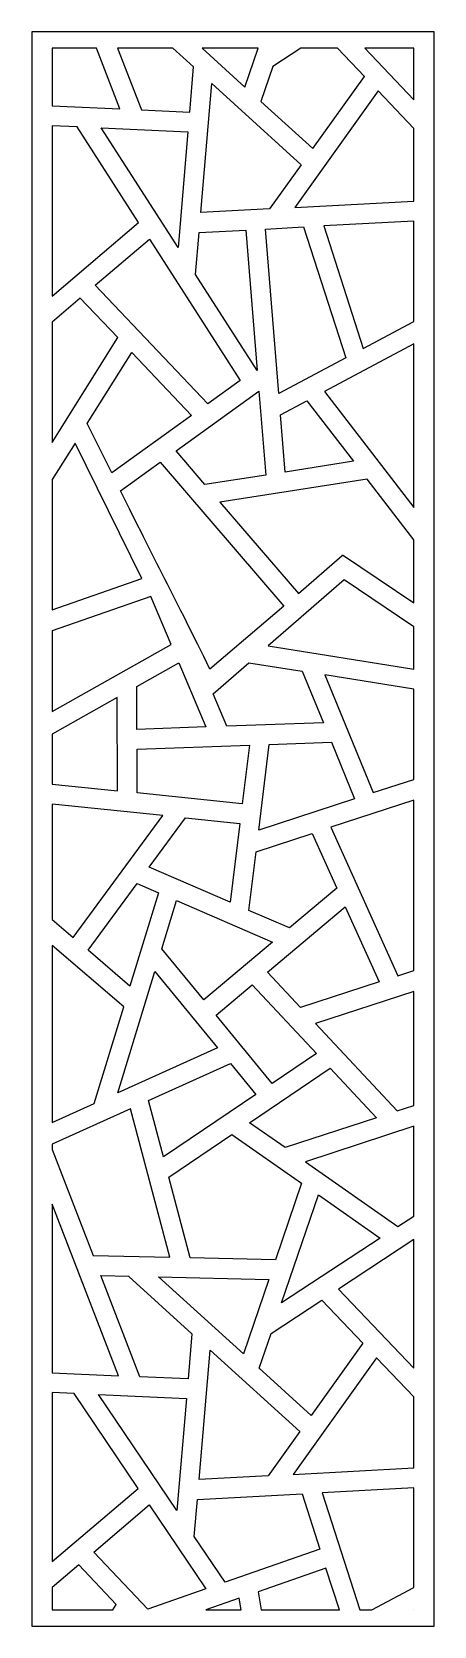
# Model space of a CAD drawing. Header units: centimetres. Extents: x -1.09 to 1.09, y -4.33 to 4.33.
import ezdxf

# ---------------------------------------------------------------- set-up
doc = ezdxf.new("R2010")
doc.units = ezdxf.units.CM
doc.header["$MEASUREMENT"] = 0
doc.layers.add('Layer 1', color=7, linetype='Continuous')

msp = doc.modelspace()

# ---------------------------------------------------------------- linework, layer by layer
at = {"layer": 'Layer 1', "color": 177}
for points, knots in [([(-1.09272, 4.33144), (-1.09272, 4.33144), (1.09271, 4.33144), (1.09271, 4.33144), (1.09271, 4.33144), (1.09271, 4.33144), (1.09271, -4.33143), (1.09271, -4.33143), (1.09271, -4.33143), (1.09271, -4.33143), (-1.09272, -4.33143), (-1.09272, -4.33143), (-1.09272, -4.33143), (-1.09272, -4.33143), (-1.09272, 4.33144), (-1.09272, 4.33144)], [0, 0, 0, 0, 0.2, 0.2, 0.2, 0.2, 0.4, 0.4, 0.4, 0.4, 0.6, 0.6, 0.6, 0.6, 1, 1, 1, 1]), ([(-0.98216, 4.24304), (-0.98216, 4.24304), (-0.74136, 4.24304), (-0.74136, 4.24304), (-0.74136, 4.24304), (-0.74136, 4.24304), (-0.61404, 3.91277), (-0.61404, 3.91277), (-0.61404, 3.91277), (-0.61404, 3.91277), (-0.98216, 3.92949), (-0.98216, 3.92949), (-0.98216, 3.92949), (-0.98216, 3.92949), (-0.98216, 4.24304), (-0.98216, 4.24304)], [0, 0, 0, 0, 0.2, 0.2, 0.2, 0.2, 0.4, 0.4, 0.4, 0.4, 0.6, 0.6, 0.6, 0.6, 1, 1, 1, 1]), ([(-0.6271, 4.24304), (-0.6271, 4.24304), (-0.32668, 4.24304), (-0.32668, 4.24304), (-0.32668, 4.24304), (-0.32668, 4.24304), (-0.21444, 4.14109), (-0.21444, 4.14109), (-0.21444, 4.14109), (-0.21444, 4.14109), (-0.23541, 3.89559), (-0.23541, 3.89559), (-0.23541, 3.89559), (-0.23541, 3.89559), (-0.49776, 3.9075), (-0.49776, 3.9075), (-0.49776, 3.9075), (-0.49776, 3.9075), (-0.6271, 4.24304), (-0.6271, 4.24304)], [0, 0, 0, 0, 0.1666667, 0.1666667, 0.1666667, 0.1666667, 0.3333333, 0.3333333, 0.3333333, 0.3333333, 0.5, 0.5, 0.5, 0.5, 0.6666667, 0.6666667, 0.6666667, 0.6666667, 1, 1, 1, 1]), ([(-0.16728, 4.24304), (-0.16728, 4.24304), (0.13728, 4.24304), (0.13728, 4.24304), (0.13728, 4.24304), (0.13728, 4.24304), (0.06518, 4.03188), (0.06518, 4.03188), (0.06518, 4.03188), (0.06518, 4.03188), (-0.16728, 4.24304), (-0.16728, 4.24304)], [0, 0, 0, 0, 0.25, 0.25, 0.25, 0.25, 0.5, 0.5, 0.5, 0.5, 1, 1, 1, 1]), ([(0.36843, 4.24304), (0.36843, 4.24304), (0.56856, 4.24304), (0.56856, 4.24304), (0.56856, 4.24304), (0.56856, 4.24304), (0.71417, 4.08958), (0.71417, 4.08958), (0.71417, 4.08958), (0.71417, 4.08958), (0.43362, 3.69718), (0.43362, 3.69718), (0.43362, 3.69718), (0.43362, 3.69718), (0.15113, 3.95381), (0.15113, 3.95381), (0.15113, 3.95381), (0.15113, 3.95381), (0.21556, 4.14256), (0.21556, 4.14256), (0.21556, 4.14256), (0.21556, 4.14256), (0.36843, 4.24304), (0.36843, 4.24304)], [0, 0, 0, 0, 0.1428571, 0.1428571, 0.1428571, 0.1428571, 0.2857143, 0.2857143, 0.2857143, 0.2857143, 0.4285714, 0.4285714, 0.4285714, 0.4285714, 0.5714286, 0.5714286, 0.5714286, 0.5714286, 0.7142857, 0.7142857, 0.7142857, 0.7142857, 1, 1, 1, 1]), ([(0.71611, 4.24304), (0.71611, 4.24304), (0.98215, 4.24304), (0.98215, 4.24304), (0.98215, 4.24304), (0.98215, 4.24304), (0.98215, 3.96265), (0.98215, 3.96265), (0.98215, 3.96265), (0.98215, 3.96265), (0.71611, 4.24304), (0.71611, 4.24304)], [0, 0, 0, 0, 0.25, 0.25, 0.25, 0.25, 0.5, 0.5, 0.5, 0.5, 1, 1, 1, 1]), ([(-0.11531, 4.05104), (-0.11531, 4.05104), (-0.17526, 3.34913), (-0.17526, 3.34913), (-0.17526, 3.34913), (-0.17526, 3.34913), (0.19915, 3.36924), (0.19915, 3.36924), (0.19915, 3.36924), (0.19915, 3.36924), (0.37087, 3.60941), (0.37087, 3.60941), (0.37087, 3.60941), (0.37087, 3.60941), (-0.11531, 4.05104), (-0.11531, 4.05104)], [0, 0, 0, 0, 0.2, 0.2, 0.2, 0.2, 0.4, 0.4, 0.4, 0.4, 0.6, 0.6, 0.6, 0.6, 1, 1, 1, 1]), ([(0.98215, 3.80715), (0.98215, 3.80715), (0.98215, 3.41126), (0.98215, 3.41126), (0.98215, 3.41126), (0.98215, 3.41126), (0.3357, 3.37657), (0.3357, 3.37657), (0.3357, 3.37657), (0.3357, 3.37657), (0.78905, 4.01066), (0.78905, 4.01066), (0.78905, 4.01066), (0.78905, 4.01066), (0.98215, 3.80715), (0.98215, 3.80715)], [0, 0, 0, 0, 0.2, 0.2, 0.2, 0.2, 0.4, 0.4, 0.4, 0.4, 0.6, 0.6, 0.6, 0.6, 1, 1, 1, 1]), ([(-0.98216, 2.89563), (-0.98216, 2.89563), (-0.98216, 3.82174), (-0.98216, 3.82174), (-0.98216, 3.82174), (-0.98216, 3.82174), (-0.84737, 3.81562), (-0.84737, 3.81562), (-0.84737, 3.81562), (-0.84737, 3.81562), (-0.51293, 3.29546), (-0.51293, 3.29546), (-0.51293, 3.29546), (-0.51293, 3.29546), (-0.98216, 2.89563), (-0.98216, 2.89563)], [0, 0, 0, 0, 0.2, 0.2, 0.2, 0.2, 0.4, 0.4, 0.4, 0.4, 0.6, 0.6, 0.6, 0.6, 1, 1, 1, 1]), ([(-0.71646, 3.80968), (-0.71646, 3.80968), (-0.2983, 3.15929), (-0.2983, 3.15929), (-0.2983, 3.15929), (-0.2983, 3.15929), (-0.24457, 3.78827), (-0.24457, 3.78827), (-0.24457, 3.78827), (-0.24457, 3.78827), (-0.71646, 3.80968), (-0.71646, 3.80968)], [0, 0, 0, 0, 0.25, 0.25, 0.25, 0.25, 0.5, 0.5, 0.5, 0.5, 1, 1, 1, 1]), ([(0.98215, 3.3034), (0.98215, 3.3034), (0.98215, 2.75773), (0.98215, 2.75773), (0.98215, 2.75773), (0.98215, 2.75773), (0.70788, 2.61164), (0.70788, 2.61164), (0.70788, 2.61164), (0.70788, 2.61164), (0.4937, 3.27718), (0.4937, 3.27718), (0.4937, 3.27718), (0.4937, 3.27718), (0.98215, 3.3034), (0.98215, 3.3034)], [0, 0, 0, 0, 0.2, 0.2, 0.2, 0.2, 0.4, 0.4, 0.4, 0.4, 0.6, 0.6, 0.6, 0.6, 1, 1, 1, 1]), ([(0.13141, 2.49093), (0.13141, 2.49093), (0.06931, 3.2544), (0.06931, 3.2544), (0.06931, 3.2544), (0.06931, 3.2544), (-0.18452, 3.24077), (-0.18452, 3.24077), (-0.18452, 3.24077), (-0.18452, 3.24077), (-0.20401, 3.01263), (-0.20401, 3.01263), (-0.20401, 3.01263), (-0.20401, 3.01263), (0.13141, 2.49093), (0.13141, 2.49093)], [0, 0, 0, 0, 0.2, 0.2, 0.2, 0.2, 0.4, 0.4, 0.4, 0.4, 0.6, 0.6, 0.6, 0.6, 1, 1, 1, 1]), ([(0.17574, 3.26011), (0.17574, 3.26011), (0.24839, 2.36692), (0.24839, 2.36692), (0.24839, 2.36692), (0.24839, 2.36692), (0.61235, 2.56077), (0.61235, 2.56077), (0.61235, 2.56077), (0.61235, 2.56077), (0.3837, 3.27128), (0.3837, 3.27128), (0.3837, 3.27128), (0.3837, 3.27128), (0.17574, 3.26011), (0.17574, 3.26011)], [0, 0, 0, 0, 0.2, 0.2, 0.2, 0.2, 0.4, 0.4, 0.4, 0.4, 0.6, 0.6, 0.6, 0.6, 1, 1, 1, 1]), ([(-0.13755, 2.31081), (-0.13755, 2.31081), (0.03848, 2.43779), (0.03848, 2.43779), (0.03848, 2.43779), (0.03848, 2.43779), (-0.45448, 3.20453), (-0.45448, 3.20453), (-0.45448, 3.20453), (-0.45448, 3.20453), (-0.74813, 2.9543), (-0.74813, 2.9543), (-0.74813, 2.9543), (-0.74813, 2.9543), (-0.13755, 2.31081), (-0.13755, 2.31081)], [0, 0, 0, 0, 0.2, 0.2, 0.2, 0.2, 0.4, 0.4, 0.4, 0.4, 0.6, 0.6, 0.6, 0.6, 1, 1, 1, 1]), ([(-0.98216, 2.09958), (-0.98216, 2.09958), (-0.98216, 2.75488), (-0.98216, 2.75488), (-0.98216, 2.75488), (-0.98216, 2.75488), (-0.82971, 2.88479), (-0.82971, 2.88479), (-0.82971, 2.88479), (-0.82971, 2.88479), (-0.62584, 2.66993), (-0.62584, 2.66993), (-0.62584, 2.66993), (-0.62584, 2.66993), (-0.98216, 2.09958), (-0.98216, 2.09958)], [0, 0, 0, 0, 0.2, 0.2, 0.2, 0.2, 0.4, 0.4, 0.4, 0.4, 0.6, 0.6, 0.6, 0.6, 1, 1, 1, 1]), ([(0.98215, 2.63611), (0.98215, 2.63611), (0.98215, 1.74706), (0.98215, 1.74706), (0.98215, 1.74706), (0.98215, 1.74706), (0.49707, 2.37775), (0.49707, 2.37775), (0.49707, 2.37775), (0.49707, 2.37775), (0.98215, 2.63611), (0.98215, 2.63611)], [0, 0, 0, 0, 0.25, 0.25, 0.25, 0.25, 0.5, 0.5, 0.5, 0.5, 1, 1, 1, 1]), ([(-0.54998, 2.58998), (-0.54998, 2.58998), (-0.79187, 2.20369), (-0.79187, 2.20369), (-0.79187, 2.20369), (-0.79187, 2.20369), (-0.65909, 1.93457), (-0.65909, 1.93457), (-0.65909, 1.93457), (-0.65909, 1.93457), (-0.22514, 2.24762), (-0.22514, 2.24762), (-0.22514, 2.24762), (-0.22514, 2.24762), (-0.54998, 2.58998), (-0.54998, 2.58998)], [0, 0, 0, 0, 0.2, 0.2, 0.2, 0.2, 0.4, 0.4, 0.4, 0.4, 0.6, 0.6, 0.6, 0.6, 1, 1, 1, 1]), ([(0.17758, 1.92319), (0.17758, 1.92319), (0.14049, 2.37926), (0.14049, 2.37926), (0.14049, 2.37926), (0.14049, 2.37926), (-0.30815, 2.05562), (-0.30815, 2.05562), (-0.30815, 2.05562), (-0.30815, 2.05562), (-0.15325, 1.87135), (-0.15325, 1.87135), (-0.15325, 1.87135), (-0.15325, 1.87135), (0.17758, 1.92319), (0.17758, 1.92319)], [0, 0, 0, 0, 0.2, 0.2, 0.2, 0.2, 0.4, 0.4, 0.4, 0.4, 0.6, 0.6, 0.6, 0.6, 1, 1, 1, 1]), ([(0.25787, 2.25035), (0.25787, 2.25035), (0.28313, 1.93973), (0.28313, 1.93973), (0.28313, 1.93973), (0.28313, 1.93973), (0.65438, 1.99791), (0.65438, 1.99791), (0.65438, 1.99791), (0.65438, 1.99791), (0.40141, 2.3268), (0.40141, 2.3268), (0.40141, 2.3268), (0.40141, 2.3268), (0.25787, 2.25035), (0.25787, 2.25035)], [0, 0, 0, 0, 0.2, 0.2, 0.2, 0.2, 0.4, 0.4, 0.4, 0.4, 0.6, 0.6, 0.6, 0.6, 1, 1, 1, 1]), ([(-0.98216, 1.19061), (-0.98216, 1.19061), (-0.98216, 1.8985), (-0.98216, 1.8985), (-0.98216, 1.8985), (-0.98216, 1.8985), (-0.85842, 2.09742), (-0.85842, 2.09742), (-0.85842, 2.09742), (-0.85842, 2.09742), (-0.49513, 1.36109), (-0.49513, 1.36109), (-0.49513, 1.36109), (-0.49513, 1.36109), (-0.98216, 1.19061), (-0.98216, 1.19061)], [0, 0, 0, 0, 0.2, 0.2, 0.2, 0.2, 0.4, 0.4, 0.4, 0.4, 0.6, 0.6, 0.6, 0.6, 1, 1, 1, 1]), ([(-0.12544, 0.86918), (-0.12544, 0.86918), (0.27555, 1.21032), (0.27555, 1.21032), (0.27555, 1.21032), (0.27555, 1.21032), (-0.39486, 1.99306), (-0.39486, 1.99306), (-0.39486, 1.99306), (-0.39486, 1.99306), (-0.61101, 1.83714), (-0.61101, 1.83714), (-0.61101, 1.83714), (-0.43606, 1.48252), (-0.30625, 1.23739), (-0.12544, 0.86918)], [0, 0, 0, 0, 0.2, 0.2, 0.2, 0.2, 0.4, 0.4, 0.4, 0.4, 0.6, 0.6, 0.6, 0.6, 1, 1, 1, 1]), ([(0.98215, 1.57176), (0.98215, 1.57176), (0.98215, 1.22839), (0.98215, 1.22839), (0.98215, 1.22839), (0.98215, 1.22839), (0.59571, 1.48927), (0.59571, 1.48927), (0.59571, 1.48927), (0.59571, 1.48927), (0.59294, 1.48553), (0.59294, 1.48553), (0.59294, 1.48553), (0.59294, 1.48553), (0.5928, 1.48568), (0.5928, 1.48568), (0.5928, 1.48568), (0.5928, 1.48568), (0.35605, 1.28019), (0.35605, 1.28019), (0.35605, 1.28019), (0.35605, 1.28019), (-0.07236, 1.7751), (-0.07236, 1.7751), (-0.07236, 1.7751), (-0.07236, 1.7751), (0.72913, 1.90071), (0.72913, 1.90071), (0.72913, 1.90071), (0.72913, 1.90071), (0.98215, 1.57176), (0.98215, 1.57176)], [0, 0, 0, 0, 0.1111111, 0.1111111, 0.1111111, 0.1111111, 0.2222222, 0.2222222, 0.2222222, 0.2222222, 0.3333333, 0.3333333, 0.3333333, 0.3333333, 0.4444444, 0.4444444, 0.4444444, 0.4444444, 0.5555556, 0.5555556, 0.5555556, 0.5555556, 0.6666667, 0.6666667, 0.6666667, 0.6666667, 0.7777778, 0.7777778, 0.7777778, 0.7777778, 1, 1, 1, 1]), ([(0.98215, 1.09899), (0.98215, 1.09899), (0.98215, 0.86857), (0.98215, 0.86857), (0.98215, 0.86857), (0.98215, 0.86857), (0.19193, 0.9957), (0.19193, 0.9957), (0.19193, 0.9957), (0.19193, 0.9957), (0.60458, 1.35387), (0.60458, 1.35387), (0.60458, 1.35387), (0.60458, 1.35387), (0.98215, 1.09899), (0.98215, 1.09899)], [0, 0, 0, 0, 0.2, 0.2, 0.2, 0.2, 0.4, 0.4, 0.4, 0.4, 0.6, 0.6, 0.6, 0.6, 1, 1, 1, 1]), ([(-0.98216, 0.63793), (-0.98216, 0.63793), (-0.98216, 1.07672), (-0.98216, 1.07672), (-0.98216, 1.07672), (-0.98216, 1.07672), (-0.44637, 1.26427), (-0.44637, 1.26427), (-0.44637, 1.26427), (-0.44637, 1.26427), (-0.33653, 1.00323), (-0.33653, 1.00323), (-0.33653, 1.00323), (-0.33653, 1.00323), (-0.98216, 0.63793), (-0.98216, 0.63793)], [0, 0, 0, 0, 0.2, 0.2, 0.2, 0.2, 0.4, 0.4, 0.4, 0.4, 0.6, 0.6, 0.6, 0.6, 1, 1, 1, 1]), ([(-0.14779, 0.55472), (-0.14779, 0.55472), (-0.29456, 0.9035), (-0.29456, 0.9035), (-0.29456, 0.9035), (-0.29456, 0.9035), (-0.52272, 0.7744), (-0.52272, 0.7744), (-0.52272, 0.7744), (-0.52272, 0.7744), (-0.52178, 0.54152), (-0.52178, 0.54152), (-0.52178, 0.54152), (-0.52178, 0.54152), (-0.14779, 0.55472), (-0.14779, 0.55472)], [0, 0, 0, 0, 0.2, 0.2, 0.2, 0.2, 0.4, 0.4, 0.4, 0.4, 0.6, 0.6, 0.6, 0.6, 1, 1, 1, 1]), ([(0.37583, 0.85699), (0.37583, 0.85699), (0.08586, 0.90364), (0.08586, 0.90364), (0.08586, 0.90364), (0.08586, 0.90364), (-0.10799, 0.73539), (-0.10799, 0.73539), (-0.10799, 0.73539), (-0.10799, 0.73539), (-0.03366, 0.55875), (-0.03366, 0.55875), (-0.03366, 0.55875), (-0.03366, 0.55875), (0.49082, 0.57727), (0.49082, 0.57727), (0.49082, 0.57727), (0.49082, 0.57727), (0.37583, 0.85699), (0.37583, 0.85699)], [0, 0, 0, 0, 0.1666667, 0.1666667, 0.1666667, 0.1666667, 0.3333333, 0.3333333, 0.3333333, 0.3333333, 0.5, 0.5, 0.5, 0.5, 0.6666667, 0.6666667, 0.6666667, 0.6666667, 1, 1, 1, 1]), ([(0.98215, 0.75944), (0.98215, 0.75944), (0.98215, 0.26975), (0.98215, 0.26975), (0.98215, 0.26975), (0.98215, 0.26975), (0.76225, 0.19779), (0.76225, 0.19779), (0.76225, 0.19779), (0.76225, 0.19779), (0.49943, 0.8371), (0.49943, 0.8371), (0.49943, 0.8371), (0.49943, 0.8371), (0.98215, 0.75944), (0.98215, 0.75944)], [0, 0, 0, 0, 0.2, 0.2, 0.2, 0.2, 0.4, 0.4, 0.4, 0.4, 0.6, 0.6, 0.6, 0.6, 1, 1, 1, 1]), ([(-0.98216, 0.24346), (-0.98216, 0.24346), (-0.98216, 0.51446), (-0.98216, 0.51446), (-0.98216, 0.51446), (-0.98216, 0.51446), (-0.62899, 0.71428), (-0.62899, 0.71428), (-0.62899, 0.71428), (-0.62899, 0.71428), (-0.62693, 0.20669), (-0.62693, 0.20669), (-0.62693, 0.20669), (-0.62693, 0.20669), (-0.98216, 0.24346), (-0.98216, 0.24346)], [0, 0, 0, 0, 0.2, 0.2, 0.2, 0.2, 0.4, 0.4, 0.4, 0.4, 0.6, 0.6, 0.6, 0.6, 1, 1, 1, 1]), ([(0.08947, 0.45528), (0.08947, 0.45528), (-0.52134, 0.43372), (-0.52134, 0.43372), (-0.52134, 0.43372), (-0.52134, 0.43372), (-0.52038, 0.19565), (-0.52038, 0.19565), (-0.52038, 0.19565), (-0.52038, 0.19565), (0.05022, 0.13658), (0.05022, 0.13658), (0.05022, 0.13658), (0.05022, 0.13658), (0.08947, 0.45528), (0.08947, 0.45528)], [0, 0, 0, 0, 0.2, 0.2, 0.2, 0.2, 0.4, 0.4, 0.4, 0.4, 0.6, 0.6, 0.6, 0.6, 1, 1, 1, 1]), ([(0.53451, 0.47099), (0.53451, 0.47099), (0.19731, 0.45909), (0.19731, 0.45909), (0.19731, 0.45909), (0.19731, 0.45909), (0.14007, -0.00579), (0.14007, -0.00579), (0.14007, -0.00579), (0.14007, -0.00579), (0.6605, 0.1645), (0.6605, 0.1645), (0.6605, 0.1645), (0.6605, 0.1645), (0.53451, 0.47099), (0.53451, 0.47099)], [0, 0, 0, 0, 0.2, 0.2, 0.2, 0.2, 0.4, 0.4, 0.4, 0.4, 0.6, 0.6, 0.6, 0.6, 1, 1, 1, 1]), ([(-0.98216, -0.49181), (-0.98216, -0.49181), (-0.98216, 0.13516), (-0.98216, 0.13516), (-0.98216, 0.13516), (-0.98216, 0.13516), (-0.38083, 0.0729), (-0.38083, 0.0729), (-0.38083, 0.0729), (-0.38083, 0.0729), (-0.86834, -0.58929), (-0.86834, -0.58929), (-0.86834, -0.58929), (-0.86834, -0.58929), (-0.98216, -0.49181), (-0.98216, -0.49181)], [0, 0, 0, 0, 0.2, 0.2, 0.2, 0.2, 0.4, 0.4, 0.4, 0.4, 0.6, 0.6, 0.6, 0.6, 1, 1, 1, 1]), ([(0.98215, 0.15647), (0.98215, 0.15647), (0.98215, -0.76929), (0.98215, -0.76929), (0.98215, -0.76929), (0.98215, -0.76929), (0.89626, -0.79739), (0.89626, -0.79739), (0.89626, -0.79739), (0.89626, -0.79739), (0.53204, 0.00919), (0.53204, 0.00919), (0.53204, 0.00919), (0.53204, 0.00919), (0.98215, 0.15647), (0.98215, 0.15647)], [0, 0, 0, 0, 0.2, 0.2, 0.2, 0.2, 0.4, 0.4, 0.4, 0.4, 0.6, 0.6, 0.6, 0.6, 1, 1, 1, 1]), ([(-0.45475, -0.20799), (-0.45475, -0.20799), (-0.01563, -0.39825), (-0.01563, -0.39825), (-0.01563, -0.39825), (-0.01563, -0.39825), (0.03706, 0.02964), (0.03706, 0.02964), (0.03706, 0.02964), (0.03706, 0.02964), (-0.25737, 0.06012), (-0.25737, 0.06012), (-0.25737, 0.06012), (-0.25737, 0.06012), (-0.45475, -0.20799), (-0.45475, -0.20799)], [0, 0, 0, 0, 0.2, 0.2, 0.2, 0.2, 0.4, 0.4, 0.4, 0.4, 0.6, 0.6, 0.6, 0.6, 1, 1, 1, 1]), ([(0.43003, -0.0242), (0.43003, -0.0242), (0.12554, -0.12383), (0.12554, -0.12383), (0.12554, -0.12383), (0.12554, -0.12383), (0.08631, -0.44242), (0.08631, -0.44242), (0.08631, -0.44242), (0.08631, -0.44242), (0.3061, -0.53765), (0.3061, -0.53765), (0.3061, -0.53765), (0.3061, -0.53765), (0.5641, -0.3211), (0.5641, -0.3211), (0.5641, -0.3211), (0.5641, -0.3211), (0.43003, -0.0242), (0.43003, -0.0242)], [0, 0, 0, 0, 0.1666667, 0.1666667, 0.1666667, 0.1666667, 0.3333333, 0.3333333, 0.3333333, 0.3333333, 0.5, 0.5, 0.5, 0.5, 0.6666667, 0.6666667, 0.6666667, 0.6666667, 1, 1, 1, 1]), ([(-0.40507, -0.34672), (-0.40507, -0.34672), (-0.52017, -0.29685), (-0.52017, -0.29685), (-0.52017, -0.29685), (-0.52017, -0.29685), (-0.78685, -0.65908), (-0.78685, -0.65908), (-0.78685, -0.65908), (-0.78685, -0.65908), (-0.55983, -0.8535), (-0.55983, -0.8535), (-0.55983, -0.8535), (-0.55983, -0.8535), (-0.40507, -0.34672), (-0.40507, -0.34672)], [0, 0, 0, 0, 0.2, 0.2, 0.2, 0.2, 0.4, 0.4, 0.4, 0.4, 0.6, 0.6, 0.6, 0.6, 1, 1, 1, 1]), ([(-0.15905, -0.92811), (-0.15905, -0.92811), (0.21402, -0.61495), (0.21402, -0.61495), (0.21402, -0.61495), (0.21402, -0.61495), (-0.30658, -0.38939), (-0.30658, -0.38939), (-0.30658, -0.38939), (-0.30658, -0.38939), (-0.38641, -0.65077), (-0.38641, -0.65077), (-0.38641, -0.65077), (-0.38641, -0.65077), (-0.15905, -0.92811), (-0.15905, -0.92811)], [0, 0, 0, 0, 0.2, 0.2, 0.2, 0.2, 0.4, 0.4, 0.4, 0.4, 0.6, 0.6, 0.6, 0.6, 1, 1, 1, 1]), ([(0.36679, -0.97064), (0.36679, -0.97064), (0.79424, -0.83078), (0.79424, -0.83078), (0.79424, -0.83078), (0.79424, -0.83078), (0.60993, -0.42259), (0.60993, -0.42259), (0.60993, -0.42259), (0.60993, -0.42259), (0.1866, -0.77793), (0.1866, -0.77793), (0.1866, -0.77793), (0.1866, -0.77793), (0.36679, -0.97064), (0.36679, -0.97064)], [0, 0, 0, 0, 0.2, 0.2, 0.2, 0.2, 0.4, 0.4, 0.4, 0.4, 0.6, 0.6, 0.6, 0.6, 1, 1, 1, 1]), ([(-0.98216, -1.59484), (-0.98216, -1.59484), (-0.98216, -0.63306), (-0.98216, -0.63306), (-0.98216, -0.63306), (-0.98216, -0.63306), (-0.59403, -0.96546), (-0.59403, -0.96546), (-0.59403, -0.96546), (-0.59403, -0.96546), (-0.75481, -1.49197), (-0.75481, -1.49197), (-0.75481, -1.49197), (-0.75481, -1.49197), (-0.98216, -1.59484), (-0.98216, -1.59484)], [0, 0, 0, 0, 0.2, 0.2, 0.2, 0.2, 0.4, 0.4, 0.4, 0.4, 0.6, 0.6, 0.6, 0.6, 1, 1, 1, 1]), ([(-0.084, -1.18847), (-0.084, -1.18847), (-0.42397, -0.77376), (-0.42397, -0.77376), (-0.42397, -0.77376), (-0.42397, -0.77376), (-0.62542, -1.43343), (-0.62542, -1.43343), (-0.62542, -1.43343), (-0.62542, -1.43343), (-0.084, -1.18847), (-0.084, -1.18847)], [0, 0, 0, 0, 0.25, 0.25, 0.25, 0.25, 0.5, 0.5, 0.5, 0.5, 1, 1, 1, 1]), ([(0.10448, -0.84686), (0.10448, -0.84686), (-0.09108, -1.01102), (-0.09108, -1.01102), (-0.09108, -1.01102), (-0.09108, -1.01102), (0.21351, -1.38257), (0.21351, -1.38257), (0.21351, -1.38257), (0.21351, -1.38257), (0.45365, -1.22029), (0.45365, -1.22029), (0.45365, -1.22029), (0.45365, -1.22029), (0.10448, -0.84686), (0.10448, -0.84686)], [0, 0, 0, 0, 0.2, 0.2, 0.2, 0.2, 0.4, 0.4, 0.4, 0.4, 0.6, 0.6, 0.6, 0.6, 1, 1, 1, 1]), ([(0.98215, -0.88257), (0.98215, -0.88257), (0.98215, -1.50234), (0.98215, -1.50234), (0.98215, -1.50234), (0.98215, -1.50234), (0.89164, -1.53196), (0.89164, -1.53196), (0.89164, -1.53196), (0.89164, -1.53196), (0.4479, -1.05738), (0.4479, -1.05738), (0.4479, -1.05738), (0.4479, -1.05738), (0.98215, -0.88257), (0.98215, -0.88257)], [0, 0, 0, 0, 0.2, 0.2, 0.2, 0.2, 0.4, 0.4, 0.4, 0.4, 0.6, 0.6, 0.6, 0.6, 1, 1, 1, 1]), ([(0.12446, -1.44274), (0.12446, -1.44274), (-0.01341, -1.27457), (-0.01341, -1.27457), (-0.01341, -1.27457), (-0.01341, -1.27457), (-0.4589, -1.47613), (-0.4589, -1.47613), (-0.4589, -1.47613), (-0.4589, -1.47613), (-0.37772, -1.7821), (-0.37772, -1.7821), (-0.37772, -1.7821), (-0.37772, -1.7821), (0.12446, -1.44274), (0.12446, -1.44274)], [0, 0, 0, 0, 0.2, 0.2, 0.2, 0.2, 0.4, 0.4, 0.4, 0.4, 0.6, 0.6, 0.6, 0.6, 1, 1, 1, 1]), ([(0.52785, -1.29965), (0.52785, -1.29965), (0.08962, -1.59578), (0.08962, -1.59578), (0.08962, -1.59578), (0.08962, -1.59578), (0.283, -1.7311), (0.283, -1.7311), (0.283, -1.7311), (0.283, -1.7311), (0.77941, -1.56868), (0.77941, -1.56868), (0.77941, -1.56868), (0.77941, -1.56868), (0.52785, -1.29965), (0.52785, -1.29965)], [0, 0, 0, 0, 0.2, 0.2, 0.2, 0.2, 0.4, 0.4, 0.4, 0.4, 0.6, 0.6, 0.6, 0.6, 1, 1, 1, 1]), ([(-0.98216, -1.74182), (-0.98216, -1.74182), (-0.98216, -1.71288), (-0.98216, -1.71288), (-0.98216, -1.71288), (-0.98216, -1.71288), (-0.55729, -1.52064), (-0.55729, -1.52064), (-0.55729, -1.52064), (-0.55729, -1.52064), (-0.34334, -2.32702), (-0.34334, -2.32702), (-0.34334, -2.32702), (-0.34334, -2.32702), (-0.76058, -2.31665), (-0.76058, -2.31665), (-0.76058, -2.31665), (-0.76058, -2.31665), (-0.98216, -1.74182), (-0.98216, -1.74182)], [0, 0, 0, 0, 0.1666667, 0.1666667, 0.1666667, 0.1666667, 0.3333333, 0.3333333, 0.3333333, 0.3333333, 0.5, 0.5, 0.5, 0.5, 0.6666667, 0.6666667, 0.6666667, 0.6666667, 1, 1, 1, 1]), ([(0.98215, -1.61563), (0.98215, -1.61563), (0.98215, -2.10307), (0.98215, -2.10307), (0.98215, -2.10307), (0.98215, -2.10307), (0.89573, -2.15988), (0.89573, -2.15988), (0.89573, -2.15988), (0.89573, -2.15988), (0.39332, -1.8083), (0.39332, -1.8083), (0.39332, -1.8083), (0.39332, -1.8083), (0.98215, -1.61563), (0.98215, -1.61563)], [0, 0, 0, 0, 0.2, 0.2, 0.2, 0.2, 0.4, 0.4, 0.4, 0.4, 0.6, 0.6, 0.6, 0.6, 1, 1, 1, 1]), ([(0.23081, -2.34128), (0.23081, -2.34128), (0.37292, -1.92504), (0.37292, -1.92504), (0.37292, -1.92504), (0.37292, -1.92504), (-0.00563, -1.66015), (-0.00563, -1.66015), (-0.00563, -1.66015), (-0.00563, -1.66015), (-0.34859, -1.8919), (-0.34859, -1.8919), (-0.34859, -1.8919), (-0.34859, -1.8919), (-0.23241, -2.32977), (-0.23241, -2.32977), (-0.23241, -2.32977), (-0.23241, -2.32977), (0.23081, -2.34128), (0.23081, -2.34128)], [0, 0, 0, 0, 0.1666667, 0.1666667, 0.1666667, 0.1666667, 0.3333333, 0.3333333, 0.3333333, 0.3333333, 0.5, 0.5, 0.5, 0.5, 0.6666667, 0.6666667, 0.6666667, 0.6666667, 1, 1, 1, 1]), ([(0.26344, -2.5755), (0.26344, -2.5755), (0.7992, -2.22333), (0.7992, -2.22333), (0.7992, -2.22333), (0.7992, -2.22333), (0.4638, -1.98864), (0.4638, -1.98864), (0.4638, -1.98864), (0.4638, -1.98864), (0.26344, -2.5755), (0.26344, -2.5755)], [0, 0, 0, 0, 0.25, 0.25, 0.25, 0.25, 0.5, 0.5, 0.5, 0.5, 1, 1, 1, 1]), ([(-0.98216, -2.95448), (-0.98216, -2.95448), (-0.98216, -2.03823), (-0.98216, -2.03823), (-0.98216, -2.03823), (-0.98216, -2.03823), (-0.62268, -2.9708), (-0.62268, -2.9708), (-0.62268, -2.9708), (-0.62268, -2.9708), (-0.98216, -2.95448), (-0.98216, -2.95448)], [0, 0, 0, 0, 0.25, 0.25, 0.25, 0.25, 0.5, 0.5, 0.5, 0.5, 1, 1, 1, 1]), ([(0.98215, -2.23143), (0.98215, -2.23143), (0.98215, -2.93001), (0.98215, -2.93001), (0.98215, -2.93001), (0.98215, -2.93001), (0.57392, -2.49978), (0.57392, -2.49978), (0.57392, -2.49978), (0.57392, -2.49978), (0.98215, -2.23143), (0.98215, -2.23143)], [0, 0, 0, 0, 0.25, 0.25, 0.25, 0.25, 0.5, 0.5, 0.5, 0.5, 1, 1, 1, 1]), ([(-0.24403, -2.98799), (-0.24403, -2.98799), (-0.22306, -2.74248), (-0.22306, -2.74248), (-0.22306, -2.74248), (-0.22306, -2.74248), (-0.5654, -2.43152), (-0.5654, -2.43152), (-0.5654, -2.43152), (-0.5654, -2.43152), (-0.56328, -2.42931), (-0.56328, -2.42931), (-0.56328, -2.42931), (-0.56328, -2.42931), (-0.71864, -2.42545), (-0.71864, -2.42545), (-0.71864, -2.42545), (-0.71864, -2.42545), (-0.50639, -2.97607), (-0.50639, -2.97607), (-0.50639, -2.97607), (-0.50639, -2.97607), (-0.24403, -2.98799), (-0.24403, -2.98799)], [0, 0, 0, 0, 0.1428571, 0.1428571, 0.1428571, 0.1428571, 0.2857143, 0.2857143, 0.2857143, 0.2857143, 0.4285714, 0.4285714, 0.4285714, 0.4285714, 0.5714286, 0.5714286, 0.5714286, 0.5714286, 0.7142857, 0.7142857, 0.7142857, 0.7142857, 1, 1, 1, 1]), ([(0.05655, -2.8517), (0.05655, -2.8517), (0.19433, -2.44813), (0.19433, -2.44813), (0.19433, -2.44813), (0.19433, -2.44813), (-0.40408, -2.43326), (-0.40408, -2.43326), (-0.40408, -2.43326), (-0.40408, -2.43326), (0.05655, -2.8517), (0.05655, -2.8517)], [0, 0, 0, 0, 0.25, 0.25, 0.25, 0.25, 0.5, 0.5, 0.5, 0.5, 1, 1, 1, 1]), ([(0.48305, -2.55951), (0.48305, -2.55951), (0.20694, -2.74101), (0.20694, -2.74101), (0.20694, -2.74101), (0.20694, -2.74101), (0.14249, -2.92977), (0.14249, -2.92977), (0.14249, -2.92977), (0.14249, -2.92977), (0.425, -3.18639), (0.425, -3.18639), (0.425, -3.18639), (0.425, -3.18639), (0.70555, -2.79399), (0.70555, -2.79399), (0.70555, -2.79399), (0.70555, -2.79399), (0.48305, -2.55951), (0.48305, -2.55951)], [0, 0, 0, 0, 0.1666667, 0.1666667, 0.1666667, 0.1666667, 0.3333333, 0.3333333, 0.3333333, 0.3333333, 0.5, 0.5, 0.5, 0.5, 0.6666667, 0.6666667, 0.6666667, 0.6666667, 1, 1, 1, 1]), ([(-0.1839, -3.53444), (-0.1839, -3.53444), (0.19052, -3.51434), (0.19052, -3.51434), (0.19052, -3.51434), (0.19052, -3.51434), (0.36224, -3.27417), (0.36224, -3.27417), (0.36224, -3.27417), (0.36224, -3.27417), (-0.12394, -2.83253), (-0.12394, -2.83253), (-0.12394, -2.83253), (-0.12394, -2.83253), (-0.1839, -3.53444), (-0.1839, -3.53444)], [0, 0, 0, 0, 0.2, 0.2, 0.2, 0.2, 0.4, 0.4, 0.4, 0.4, 0.6, 0.6, 0.6, 0.6, 1, 1, 1, 1]), ([(0.98215, -3.08551), (0.98215, -3.08551), (0.98215, -3.47185), (0.98215, -3.47185), (0.98215, -3.47185), (0.98215, -3.47185), (0.32707, -3.50701), (0.32707, -3.50701), (0.32707, -3.50701), (0.32707, -3.50701), (0.78043, -2.87291), (0.78043, -2.87291), (0.78043, -2.87291), (0.78043, -2.87291), (0.98215, -3.08551), (0.98215, -3.08551)], [0, 0, 0, 0, 0.2, 0.2, 0.2, 0.2, 0.4, 0.4, 0.4, 0.4, 0.6, 0.6, 0.6, 0.6, 1, 1, 1, 1]), ([(-0.98216, -3.98059), (-0.98216, -3.98059), (-0.98216, -3.06222), (-0.98216, -3.06222), (-0.98216, -3.06222), (-0.98216, -3.06222), (-0.86296, -3.06763), (-0.86296, -3.06763), (-0.86296, -3.06763), (-0.86296, -3.06763), (-0.51533, -3.5828), (-0.51533, -3.5828), (-0.51533, -3.5828), (-0.51533, -3.5828), (-0.98216, -3.98059), (-0.98216, -3.98059)], [0, 0, 0, 0, 0.2, 0.2, 0.2, 0.2, 0.4, 0.4, 0.4, 0.4, 0.6, 0.6, 0.6, 0.6, 1, 1, 1, 1]), ([(-0.30514, -3.7033), (-0.30514, -3.7033), (-0.25321, -3.0953), (-0.25321, -3.0953), (-0.25321, -3.0953), (-0.25321, -3.0953), (-0.73001, -3.07366), (-0.73001, -3.07366), (-0.73001, -3.07366), (-0.73001, -3.07366), (-0.30514, -3.7033), (-0.30514, -3.7033)], [0, 0, 0, 0, 0.25, 0.25, 0.25, 0.25, 0.5, 0.5, 0.5, 0.5, 1, 1, 1, 1]), ([(0.47198, -3.91342), (0.47198, -3.91342), (0.37507, -3.6123), (0.37507, -3.6123), (0.37507, -3.6123), (0.37507, -3.6123), (-0.19315, -3.6428), (-0.19315, -3.6428), (-0.19315, -3.6428), (-0.19315, -3.6428), (-0.21032, -3.84382), (-0.21032, -3.84382), (-0.21032, -3.84382), (-0.21032, -3.84382), (-0.04243, -4.09263), (-0.04243, -4.09263), (-0.04243, -4.09263), (-0.04243, -4.09263), (0.47198, -3.91342), (0.47198, -3.91342)], [0, 0, 0, 0, 0.1666667, 0.1666667, 0.1666667, 0.1666667, 0.3333333, 0.3333333, 0.3333333, 0.3333333, 0.5, 0.5, 0.5, 0.5, 0.6666667, 0.6666667, 0.6666667, 0.6666667, 1, 1, 1, 1]), ([(0.98215, -3.57971), (0.98215, -3.57971), (0.98215, -4.12125), (0.98215, -4.12125), (0.98215, -4.12125), (0.98215, -4.12125), (0.7535, -4.24303), (0.7535, -4.24303), (0.7535, -4.24303), (0.7535, -4.24303), (0.68995, -4.24303), (0.68995, -4.24303), (0.68995, -4.24303), (0.68995, -4.24303), (0.48506, -3.6064), (0.48506, -3.6064), (0.48506, -3.6064), (0.48506, -3.6064), (0.98215, -3.57971), (0.98215, -3.57971)], [0, 0, 0, 0, 0.1666667, 0.1666667, 0.1666667, 0.1666667, 0.3333333, 0.3333333, 0.3333333, 0.3333333, 0.5, 0.5, 0.5, 0.5, 0.6666667, 0.6666667, 0.6666667, 0.6666667, 1, 1, 1, 1]), ([(-0.4628, -4.23908), (-0.4628, -4.23908), (-0.14678, -4.12898), (-0.14678, -4.12898), (-0.14678, -4.12898), (-0.14678, -4.12898), (-0.45503, -3.67216), (-0.45503, -3.67216), (-0.45503, -3.67216), (-0.45503, -3.67216), (-0.75675, -3.92927), (-0.75675, -3.92927), (-0.75675, -3.92927), (-0.75675, -3.92927), (-0.4628, -4.23908), (-0.4628, -4.23908)], [0, 0, 0, 0, 0.2, 0.2, 0.2, 0.2, 0.4, 0.4, 0.4, 0.4, 0.6, 0.6, 0.6, 0.6, 1, 1, 1, 1]), ([(-0.65283, -4.24303), (-0.65283, -4.24303), (-0.98216, -4.24303), (-0.98216, -4.24303), (-0.98216, -4.24303), (-0.98216, -4.24303), (-0.98216, -4.12134), (-0.98216, -4.12134), (-0.98216, -4.12134), (-0.98216, -4.12134), (-0.83834, -3.99879), (-0.83834, -3.99879), (-0.83834, -3.99879), (-0.83834, -3.99879), (-0.63447, -4.21364), (-0.63447, -4.21364), (-0.63447, -4.21364), (-0.63447, -4.21364), (-0.65283, -4.24303), (-0.65283, -4.24303)], [0, 0, 0, 0, 0.1666667, 0.1666667, 0.1666667, 0.1666667, 0.3333333, 0.3333333, 0.3333333, 0.3333333, 0.5, 0.5, 0.5, 0.5, 0.6666667, 0.6666667, 0.6666667, 0.6666667, 1, 1, 1, 1]), ([(0.57806, -4.24303), (0.57806, -4.24303), (0.1523, -4.24303), (0.1523, -4.24303), (0.1523, -4.24303), (0.1523, -4.24303), (0.13593, -4.14433), (0.13593, -4.14433), (0.13593, -4.14433), (0.13593, -4.14433), (0.50492, -4.01579), (0.50492, -4.01579), (0.50492, -4.01579), (0.50492, -4.01579), (0.57806, -4.24303), (0.57806, -4.24303)], [0, 0, 0, 0, 0.2, 0.2, 0.2, 0.2, 0.4, 0.4, 0.4, 0.4, 0.6, 0.6, 0.6, 0.6, 1, 1, 1, 1]), ([(0.04438, -4.24303), (0.04438, -4.24303), (-0.14737, -4.24303), (-0.14737, -4.24303), (-0.14737, -4.24303), (-0.14737, -4.24303), (0.03391, -4.17988), (0.03391, -4.17988), (0.03391, -4.17988), (0.03391, -4.17988), (0.04438, -4.24303), (0.04438, -4.24303)], [0, 0, 0, 0, 0.25, 0.25, 0.25, 0.25, 0.5, 0.5, 0.5, 0.5, 1, 1, 1, 1]), ([(0.98215, -4.24287), (0.98215, -4.24287), (0.98215, -4.24303), (0.98215, -4.24303), (0.98215, -4.24303), (0.98215, -4.24303), (0.98185, -4.24303), (0.98185, -4.24303), (0.98185, -4.24303), (0.98185, -4.24303), (0.98215, -4.24287), (0.98215, -4.24287)], [0, 0, 0, 0, 0.25, 0.25, 0.25, 0.25, 0.5, 0.5, 0.5, 0.5, 1, 1, 1, 1])]:
    msp.add_open_spline(points, degree=3, knots=knots, dxfattribs=at)

doc.saveas('drawing.dxf')
